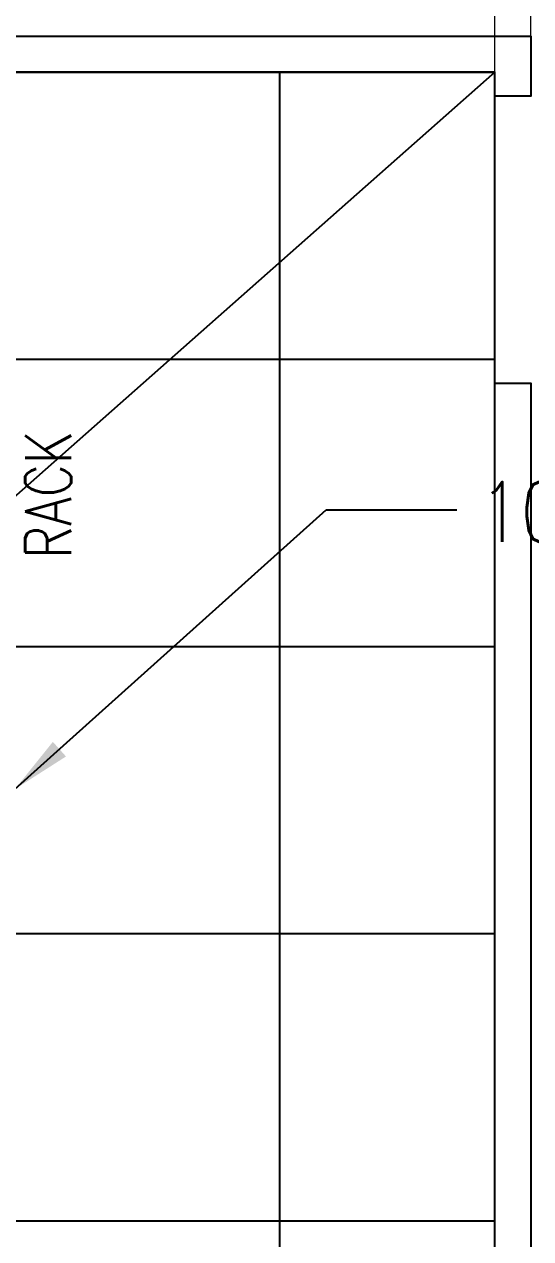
# Model space of a CAD drawing. Extents: x 225000 to 2157367, y 208400 to 840900.
# Drawn here: x 509859 to 511976, y 417727 to 422802 of the extents above; entities that cross this region are included whole.
import ezdxf
from ezdxf.enums import TextEntityAlignment as Align

# ---------------------------------------------------------------- set-up
doc = ezdxf.new("R2010")
doc.units = 0
doc.header["$LTSCALE"] = 10
doc.linetypes.add('XFDC20$0$HIDDEN2', pattern=[0.1875, 0.125, -0.0625])
for name, color, linetype in [('Data Center Layout_L20$0$MACHINE-DIM', 252, 'Continuous'), ('XFDC20$0$A-C-2800 (PH1)', 191, 'Continuous'), ('XFDC20$0$A-C-2800 (PH2)', 195, 'XFDC20$0$HIDDEN2'), ('XFM2P20L-DC$0$M-DUCT-TEXT', 4, 'Continuous'), ('XFM2P20L-DC$0$M-DUCT-TEXT-Line', 3, 'Continuous')]:
    doc.layers.add(name, color=color, linetype=linetype)
doc.layers.add('Data Center Layout_L20$0$STEEL1', color=252, linetype='Continuous', lineweight=0)
doc.layers.add('XFDC20$0$A-Area (PH2)', color=170, linetype='Continuous', plot=False)
doc.styles.add('Data Center Layout_L20$0$型式1', font='simplex.shx', dxfattribs={"width": 0.68, "bigfont": 'chineset.shx'})
doc.styles.add('XFM2P20L-DC$0$aa-txt', font='simplex.shx', dxfattribs={"width": 0.8, "bigfont": 'CHINA.shx'})
doc.styles.add('XFM2Q20-DC$0$XOL30-HVAC-EQ-L194205$0$Standard', font='txt.shx', dxfattribs={"width": 0.8, "bigfont": 'chineset.shx'})
doc.dimstyles.new('Data Center Layout_L20$0$DIM-50-00', dxfattribs={"dimscale": 0, "dimtxt": 150, "dimasz": 50, "dimexe": 0, "dimexo": 0.1, "dimgap": 50, "dimtad": 1, "dimdec": 1, "dimdsep": 46, "dimtxsty": 'Data Center Layout_L20$0$型式1', "dimblk": 'Data Center Layout_L20$0$_Dot', "dimcen": 0, "dimclrd": 256, "dimclre": 256, "dimclrt": 256, "dimadec": 0, "dimazin": 0, "dimtfac": 0.8, "dimtdec": 1, "dimtmove": 2, "dimatfit": 3, "dimldrblk": 'Data Center Layout_L20$0$_ArchTick', "dimfxl": 1, "dimtolj": 1, "dimlwd": 13, "dimlwe": 9, "dimarcsym": 0})
doc.dimstyles.new('XFM2P20L-DC$0$adim-100', dxfattribs={"dimscale": 100, "dimtxt": 0.25, "dimasz": 2.5, "dimexe": 0.1, "dimexo": 0.5, "dimgap": 0.15, "dimtad": 0, "dimdec": 4, "dimdsep": 46, "dimtxsty": 'XFM2P20L-DC$0$aa-txt', "dimcen": 2.5, "dimclrd": 256, "dimclre": 256, "dimclrt": 256, "dimadec": 0, "dimazin": 0, "dimtfac": 1, "dimtdec": 4, "dimtmove": 0, "dimatfit": 3, "dimfxl": 1, "dimtolj": 1, "dimtzin": 0, "dimarcsym": 0})

# ---------------------------------------------------------------- blocks, each defined once
blk = doc.blocks.new('Data Center Layout_L20$0$_Dot')
at = {"layer": 'Data Center Layout_L20$0$MACHINE-DIM', "color": 0, "lineweight": -2}
blk.add_line((-0.5, 0), (-1, 0), dxfattribs=at)
at = {"layer": 'Data Center Layout_L20$0$MACHINE-DIM', "color": 0, "const_width": 0.5}
blk.add_lwpolyline([(-0.25, 0, 1), (0.25, 0, 1)], format="xyb", close=True, dxfattribs=at)
blk = doc.blocks.new('*D112')
at = {"layer": 'Data Center Layout_L20$0$STEEL1', "lineweight": 9, "transparency": 16777216}
for p, q in [((498925.6, 222602.4), (498925.6, 224618.6)), ((511825.6, 222602.4), (511825.6, 224618.6))]:
    blk.add_line(p, q, dxfattribs=at)
at = {"layer": 'Data Center Layout_L20$0$STEEL1', "lineweight": 13, "transparency": 16777216}
blk.add_line((511775.6, 224618.6), (498975.6, 224618.6), dxfattribs=at)
at = {"layer": 'DEFPOINTS', "color": 0, "transparency": 16777216}
for p in [(498925.6, 224618.6), (498925.6, 222602.3), (511825.6, 222602.3)]:
    blk.add_point(p, dxfattribs=at)
at = {"layer": 'Data Center Layout_L20$0$STEEL1', "lineweight": 13, "transparency": 16777216, "xscale": 50, "yscale": 50, "zscale": 50, "rotation": 180}
blk.add_blockref('Data Center Layout_L20$0$_Dot', (498925.6, 224618.6), dxfattribs=at)
at = {"layer": 'Data Center Layout_L20$0$STEEL1', "lineweight": 13, "transparency": 16777216, "xscale": 50, "yscale": 50, "zscale": 50}
blk.add_blockref('Data Center Layout_L20$0$_Dot', (511825.6, 224618.6), dxfattribs=at)
at = {"layer": 'Data Center Layout_L20$0$STEEL1', "transparency": 16777216, "insert": (505375.6, 224918.6), "char_height": 500, "attachment_point": 5, "style": 'Data Center Layout_L20$0$型式1'}
blk.add_mtext('\\A1;12900', dxfattribs=at)
blk = doc.blocks.new('Data Center Layout_L20$0$_ArchTick')
at = {"layer": 'Data Center Layout_L20$0$MACHINE-DIM', "color": 0, "const_width": 0.15}
blk.add_lwpolyline([(-0.5, -0.5), (0.5, 0.5)], dxfattribs=at)
blk = doc.blocks.new('*D117')
at = {"layer": 'Data Center Layout_L20$0$STEEL1', "lineweight": 9, "transparency": 16777216}
for p, q in [((511975.6, 222752.4), (511975.6, 223353.9)), ((513250.6, 222752.4), (513250.6, 223353.9))]:
    blk.add_line(p, q, dxfattribs=at)
at = {"layer": 'Data Center Layout_L20$0$STEEL1', "lineweight": 13, "transparency": 16777216}
blk.add_line((512025.6, 223353.9), (513200.6, 223353.9), dxfattribs=at)
at = {"layer": 'DEFPOINTS', "color": 0, "transparency": 16777216}
for p in [(513250.6, 223353.9), (511975.6, 222752.3), (513250.6, 222752.3)]:
    blk.add_point(p, dxfattribs=at)
at = {"layer": 'Data Center Layout_L20$0$STEEL1', "lineweight": 13, "transparency": 16777216, "xscale": 50, "yscale": 50, "zscale": 50, "rotation": 180}
blk.add_blockref('Data Center Layout_L20$0$_Dot', (511975.6, 223353.9), dxfattribs=at)
at = {"layer": 'Data Center Layout_L20$0$STEEL1', "lineweight": 13, "transparency": 16777216, "xscale": 50, "yscale": 50, "zscale": 50}
blk.add_blockref('Data Center Layout_L20$0$_Dot', (513250.6, 223353.9), dxfattribs=at)
at = {"layer": 'Data Center Layout_L20$0$STEEL1', "transparency": 16777216, "insert": (512613.1, 223653.9), "char_height": 500, "attachment_point": 5, "style": 'Data Center Layout_L20$0$型式1'}
blk.add_mtext('\\A1;1275', dxfattribs=at)
blk = doc.blocks.new('XFDC20')
at = {"layer": 'XFDC20$0$A-Area (PH2)'}
blk.add_lwpolyline([(511825.6, 222602.3), (498925.6, 222602.3), (498925.6, 211277.3), (511825.6, 211277.3)], close=True, dxfattribs=at)
at = {"layer": 'XFDC20$0$A-C-2800 (PH1)', "ltscale": 0.3}
blk.add_line((498925.6, 222602.3), (511825.6, 222602.3), dxfattribs=at)
at = {"layer": 'XFDC20$0$A-C-2800 (PH2)', "ltscale": 0.3}
for p, q in [((510925.6, 222602.3), (510925.6, 211277.3)), ((498925.6, 221402.3), (511825.6, 221402.3)), ((498925.6, 220202.3), (511825.6, 220202.3)), ((498925.6, 219002.3), (511825.6, 219002.3)), ((498925.6, 217802.3), (511825.6, 217802.3))]:
    blk.add_line(p, q, dxfattribs=at)
blk = doc.blocks.new('XFM2Q20-DC')
at = {"color": 53, "style": 'XFM2Q20-DC$0$XOL30-HVAC-EQ-L194205$0$Standard', "width": 0.8}
blk.add_text('RACK', height=192.55, rotation=90, dxfattribs=at).set_placement((510055, 220568.6, 0))
blk = doc.blocks.new('Data Center Layout_L20')
blk.add_line((511825.59, 222602.31), (498925.59, 211202.31))
blk.add_lwpolyline([(498775.59, 218852.31), (498775.59, 222752.31), (511975.59, 222752.31), (511975.59, 222502.31), (511825.59, 222502.31), (511825.59, 222602.31), (498925.59, 222602.31), (498925.59, 218852.31)])
blk.add_lwpolyline([(511975.59, 212577.31), (511825.59, 212577.31), (511825.59, 221302.31), (511975.59, 221302.31)], close=True)
at = {"layer": 'Data Center Layout_L20$0$STEEL1'}
for base, p1, p2, picture, middle in [((498925.59, 224618.6), (511825.59, 222602.31), (498925.59, 222602.31), '*D112', (505375.59, 224918.6)), ((513250.59, 223353.94), (511975.59, 222752.31), (513250.59, 222752.31), '*D117', (512613.09, 223653.94))]:
    dim = blk.add_linear_dim(base=base, p1=p1, p2=p2, dimstyle='Data Center Layout_L20$0$DIM-50-00', override={"dimscale": 1, "dimtxt": 500}, dxfattribs=at)
    dim.commit()
    dim.dimension.update_dxf_attribs({"geometry": picture, "text_midpoint": middle})
blk = doc.blocks.new('XFM2P20L-DC')
at = {"layer": 'XFM2P20L-DC$0$M-DUCT-TEXT', "style": 'XFM2P20L-DC$0$aa-txt', "width": 0.8}
blk.add_text('100A', height=250, dxfattribs=at).set_placement((511762.2, 220765.2, 0), align=Align.MIDDLE_LEFT)
at = {"layer": 'XFM2P20L-DC$0$M-DUCT-TEXT-Line'}
blk.add_leader([(509819.9, 219606.1, 0), (511120.5, 220773.9, 0), (511667.3, 220773.9, 0)], dimstyle='XFM2P20L-DC$0$adim-100', dxfattribs=at)

msp = doc.modelspace()

# ---------------------------------------------------------------- block references
for name in ['XFM2P20L-DC', 'Data Center Layout_L20', 'XFDC20', 'XFM2Q20-DC']:
    msp.add_blockref(name, (0, 200000))

doc.saveas('drawing.dxf')
